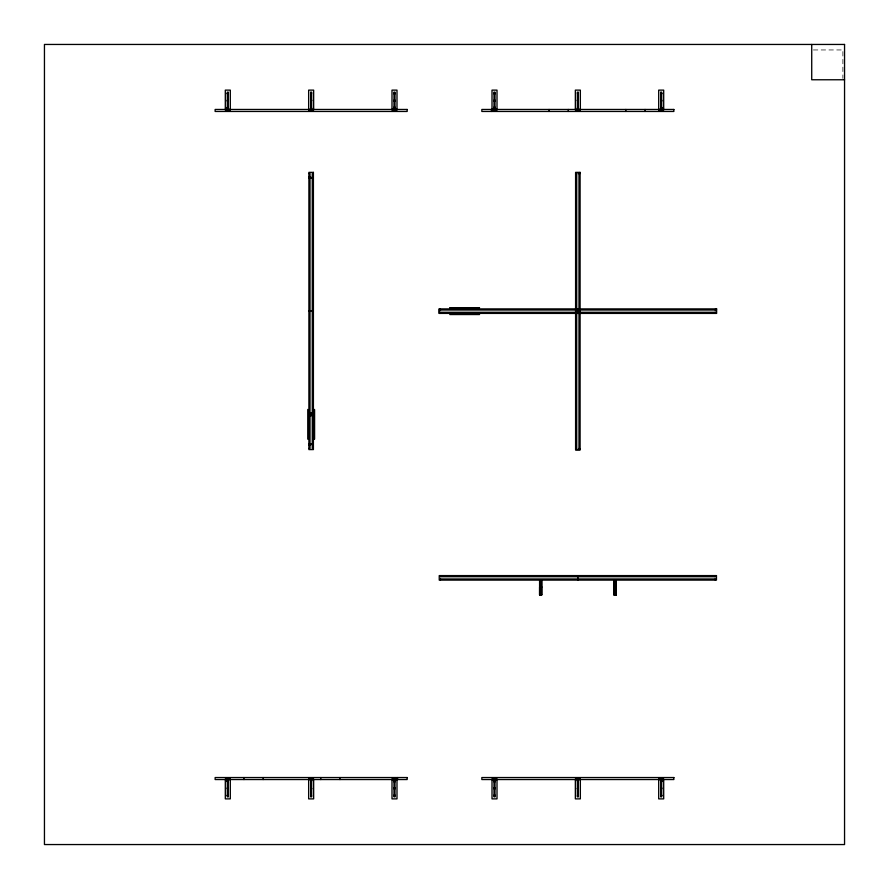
<?xml version="1.0" encoding="UTF-8"?>
<svg xmlns="http://www.w3.org/2000/svg" width="889" height="889" viewBox="0 0 889 889"><rect width="100%" height="100%" fill="white"/><g stroke="black" fill="none" stroke-linecap="round" stroke-linejoin="round"><path stroke-width="0.67" stroke-dasharray="4.45 3.33" d="M813.391 49.951L842.883 49.951L842.883 78.41"/><path stroke-width="1.33" d="M541.423 594.841L541.434 587.14M614.221 587.151L614.21 594.83L615.888 594.83M614.055 580.328L614.055 594.974L616.044 594.985L616.055 587.007M309.172 413.718L313.128 413.718M313.128 414.696L309.172 414.696M309.172 415.652L313.128 415.652M313.106 412.863L309.194 412.863M844.55 79.766L811.724 79.766L811.724 44.45M227.306 93.123L228.306 93.123M310.65 93.123L311.65 93.123M393.994 93.123L394.994 93.123M494.006 93.123L495.006 93.123M577.35 93.123L578.35 93.123M660.694 93.123L661.694 93.123M227.306 93.456L228.306 93.456M393.994 93.456L394.994 93.456M494.006 93.456L495.006 93.456M660.694 93.456L661.694 93.456M227.306 93.834L228.306 93.834M393.994 93.834L394.994 93.834M494.006 93.834L495.006 93.834M660.694 93.834L661.694 93.834M227.306 100.19L228.306 100.19M310.65 100.19L311.65 100.19M393.994 100.19L394.994 100.19M494.006 100.19L495.006 100.19M577.35 100.19L578.35 100.19M660.694 100.19L661.694 100.19M227.306 100.657L228.306 100.657M310.65 100.657L311.65 100.657M393.994 100.657L394.994 100.657M494.006 100.657L495.006 100.657M577.35 100.657L578.35 100.657M660.694 100.657L661.694 100.657M227.306 101.19L228.306 101.19M393.994 101.19L394.994 101.19M494.006 101.19L495.006 101.19M660.694 101.19L661.694 101.19M227.306 107.258L228.306 107.258M393.994 107.258L394.994 107.258M494.006 107.258L495.006 107.258M660.694 107.258L661.694 107.258M227.306 107.413L228.306 107.413M393.994 107.413L394.994 107.413M494.006 107.413L495.006 107.413M660.694 107.413L661.694 107.413M227.306 107.791L228.306 107.791M393.994 107.791L394.994 107.791M494.006 107.791L495.006 107.791M660.694 107.791L661.694 107.791M227.306 108.125L228.306 108.125M310.65 108.125L311.65 108.125M393.994 108.125L394.994 108.125M494.006 108.125L495.006 108.125M577.35 108.125L578.35 108.125M660.694 108.125L661.694 108.125M225.306 111.125L230.307 111.125M308.65 111.125L313.65 111.125M391.993 111.125L396.994 111.125M492.006 111.125L497.007 111.125M575.35 111.125L580.35 111.125M658.693 111.125L663.694 111.125M575.594 172.71L580.106 172.71M308.894 173.488L310.017 173.488L310.017 413.918M313.406 173.488L312.283 173.488L312.283 413.918M575.594 173.488L576.717 173.822M580.106 173.488L578.983 173.822M308.894 176.889L310.017 176.889M312.283 176.889L313.406 176.889M308.894 178.011L313.406 178.011M449.79 307.761L479.571 307.761M450.078 307.905L479.282 307.905M440.522 310.017L440.188 308.894M440.777 310.017L714.834 310.017M715.178 310.017L715.512 308.894M308.894 310.906L313.406 310.906M575.594 311.006L580.106 311.006M440.522 312.283L440.188 313.406M440.777 312.283L714.834 312.283M715.178 312.283L715.512 313.406M449.79 314.539L479.571 314.539M308.894 443.944L313.406 443.944M308.894 445.078L310.017 445.078M312.283 445.078L313.406 445.078M308.894 448.467L310.017 448.467L310.017 415.019M313.406 448.467L312.283 448.467L312.283 415.019M575.594 448.812L576.717 448.478M580.106 448.812L578.983 448.478M575.594 449.59L580.106 449.59M440.511 576.717L440.366 575.594M440.688 576.717L715.012 576.717M715.189 576.717L715.334 575.594M440.511 578.983L440.366 580.106M440.688 578.983L715.012 578.983M715.189 578.983L715.334 580.106M539.612 586.796L541.579 586.796M539.612 586.94L541.579 586.94M614.077 586.996L616.044 586.818M541.579 587.151L539.612 587.151L539.59 594.841L541.579 594.819M614.077 587.151L616.044 587.151M614.077 594.819L616.044 594.819M539.59 580.284L539.59 594.974L541.579 594.985L541.59 580.284M225.306 777.875L230.307 777.875M308.65 777.875L313.65 777.875M391.993 777.875L396.994 777.875M492.006 777.875L497.007 777.875M575.35 777.875L580.35 777.875M658.693 777.875L663.694 777.875M227.306 780.875L228.306 780.875M310.65 780.875L311.65 780.875M393.994 780.875L394.994 780.875M494.006 780.875L495.006 780.875M577.35 780.875L578.35 780.875M660.694 780.875L661.694 780.875M227.306 781.209L228.306 781.209M393.994 781.209L394.994 781.209M494.006 781.209L495.006 781.209M660.694 781.209L661.694 781.209M227.306 781.587L228.306 781.587M393.994 781.587L394.994 781.587M494.006 781.587L495.006 781.587M660.694 781.587L661.694 781.587M227.306 781.742L228.306 781.742M393.994 781.742L394.994 781.742M494.006 781.742L495.006 781.742M660.694 781.742L661.694 781.742M227.306 787.81L228.306 787.81M393.994 787.81L394.994 787.81M494.006 787.81L495.006 787.81M660.694 787.81L661.694 787.81M227.306 788.343L228.306 788.343M310.65 788.343L311.65 788.343M393.994 788.343L394.994 788.343M494.006 788.343L495.006 788.343M577.35 788.343L578.35 788.343M660.694 788.343L661.694 788.343M227.306 788.81L228.306 788.81M310.65 788.81L311.65 788.81M393.994 788.81L394.994 788.81M494.006 788.81L495.006 788.81M577.35 788.81L578.35 788.81M660.694 788.81L661.694 788.81M227.306 795.166L228.306 795.166M393.994 795.166L394.994 795.166M494.006 795.166L495.006 795.166M660.694 795.166L661.694 795.166M227.306 795.544L228.306 795.544M393.994 795.544L394.994 795.544M494.006 795.544L495.006 795.544M660.694 795.544L661.694 795.544M227.306 795.877L228.306 795.877M310.65 795.877L311.65 795.877M393.994 795.877L394.994 795.877M494.006 795.877L495.006 795.877M577.35 795.877L578.35 795.877M660.694 795.877L661.694 795.877M614.21 586.984L615.888 586.996M539.612 594.985L541.579 594.985M716.29 308.894L716.29 313.406M663.694 109.814L663.694 90.122L658.693 90.122L658.693 109.814M663.694 779.186L663.694 798.878L658.693 798.878L658.693 779.186M663.194 109.458L659.194 109.458M663.194 779.542L659.194 779.542M661.694 109.125L661.694 92.123L660.694 92.123L660.694 109.125M661.694 779.875L661.694 796.877L660.694 796.877L660.694 779.875M645.058 109.458L645.058 111.458M625.856 109.458L625.856 111.458M616.055 580.328L616.055 594.974M615.888 580.417L615.888 594.974M614.221 580.417L614.221 594.974M580.35 109.814L580.35 90.122L575.35 90.122L575.35 109.814M580.35 779.186L580.35 798.878L575.35 798.878L575.35 779.186M579.85 109.458L575.85 109.458M579.85 779.542L575.85 779.542M578.983 174.077L578.983 448.134M578.35 109.125L578.35 92.123L577.35 92.123L577.35 109.125M578.35 779.875L578.35 796.877L577.35 796.877L577.35 779.875M577.872 575.594L577.872 580.106M577.706 308.894L577.706 313.406M576.717 174.077L576.717 448.134M568.249 109.458L568.249 111.458M549.046 109.458L549.046 111.458M541.679 580.395L541.679 594.963M541.434 580.373L541.423 594.974M539.756 580.373L539.756 594.974M497.007 109.814L497.007 90.122L492.006 90.122L492.006 109.814M497.007 779.186L497.007 798.878L492.006 798.878L492.006 779.186M496.507 109.458L492.506 109.458M496.507 779.542L492.506 779.542M495.006 109.125L495.006 92.123L494.006 92.123L494.006 109.125M495.006 779.875L495.006 796.877L494.006 796.877L494.006 779.875M491.439 109.458L491.439 111.458M439.41 308.894L439.41 313.406M397.561 777.542L397.561 779.542M396.994 109.814L396.994 90.122L391.993 90.122L391.993 109.814M396.994 779.186L396.994 798.878L391.993 798.878L391.993 779.186M396.494 109.458L392.494 109.458M396.494 779.542L392.494 779.542M394.994 109.125L394.994 92.123L393.994 92.123L393.994 109.125M394.994 779.875L394.994 796.877L393.994 796.877L393.994 779.875M339.954 777.542L339.954 779.542M320.751 777.542L320.751 779.542M314.539 409.429L314.539 439.21M314.395 409.718L314.395 438.922M313.65 109.814L313.65 90.122L308.65 90.122L308.65 109.814M313.65 779.186L313.65 798.878L308.65 798.878L308.65 779.186M313.15 109.458L309.15 109.458M313.128 412.207L313.128 416.219M313.15 779.542L309.15 779.542M311.65 109.125L311.65 92.123L310.65 92.123L310.65 109.125M311.65 779.875L311.65 796.877L310.65 796.877L310.65 779.875M309.172 412.207L309.172 416.219M307.761 409.429L307.761 439.21M263.144 777.542L263.144 779.542M243.942 777.542L243.942 779.542M230.307 109.814L230.307 90.122L225.306 90.122L225.306 109.814M230.307 779.186L230.307 798.878L225.306 798.878L225.306 779.186M229.807 109.458L225.806 109.458M229.807 779.542L225.806 779.542M228.306 109.125L228.306 92.123L227.306 92.123L227.306 109.125M228.306 779.875L228.306 796.877L227.306 796.877L227.306 779.875M844.55 44.45L44.45 44.45L44.45 844.55L844.55 844.55L844.55 44.45M407.162 109.458L215.138 109.458L215.138 111.458L407.162 111.458L407.162 109.458M673.862 109.458L481.838 109.458L481.838 111.458L673.862 111.458L673.862 109.458M313.406 172.366L308.894 172.366L308.894 449.59L313.406 449.59L313.406 172.366M580.106 172.366L575.594 172.366L575.594 449.934L580.106 449.934L580.106 172.366M716.634 308.894L439.066 308.894L439.066 313.406L716.634 313.406L716.634 308.894M716.467 575.594L439.233 575.594L439.233 580.106L716.467 580.106L716.467 575.594M407.162 777.542L215.138 777.542L215.138 779.542L407.162 779.542L407.162 777.542M673.862 777.542L481.838 777.542L481.838 779.542L673.862 779.542L673.862 777.542"/></g></svg>
